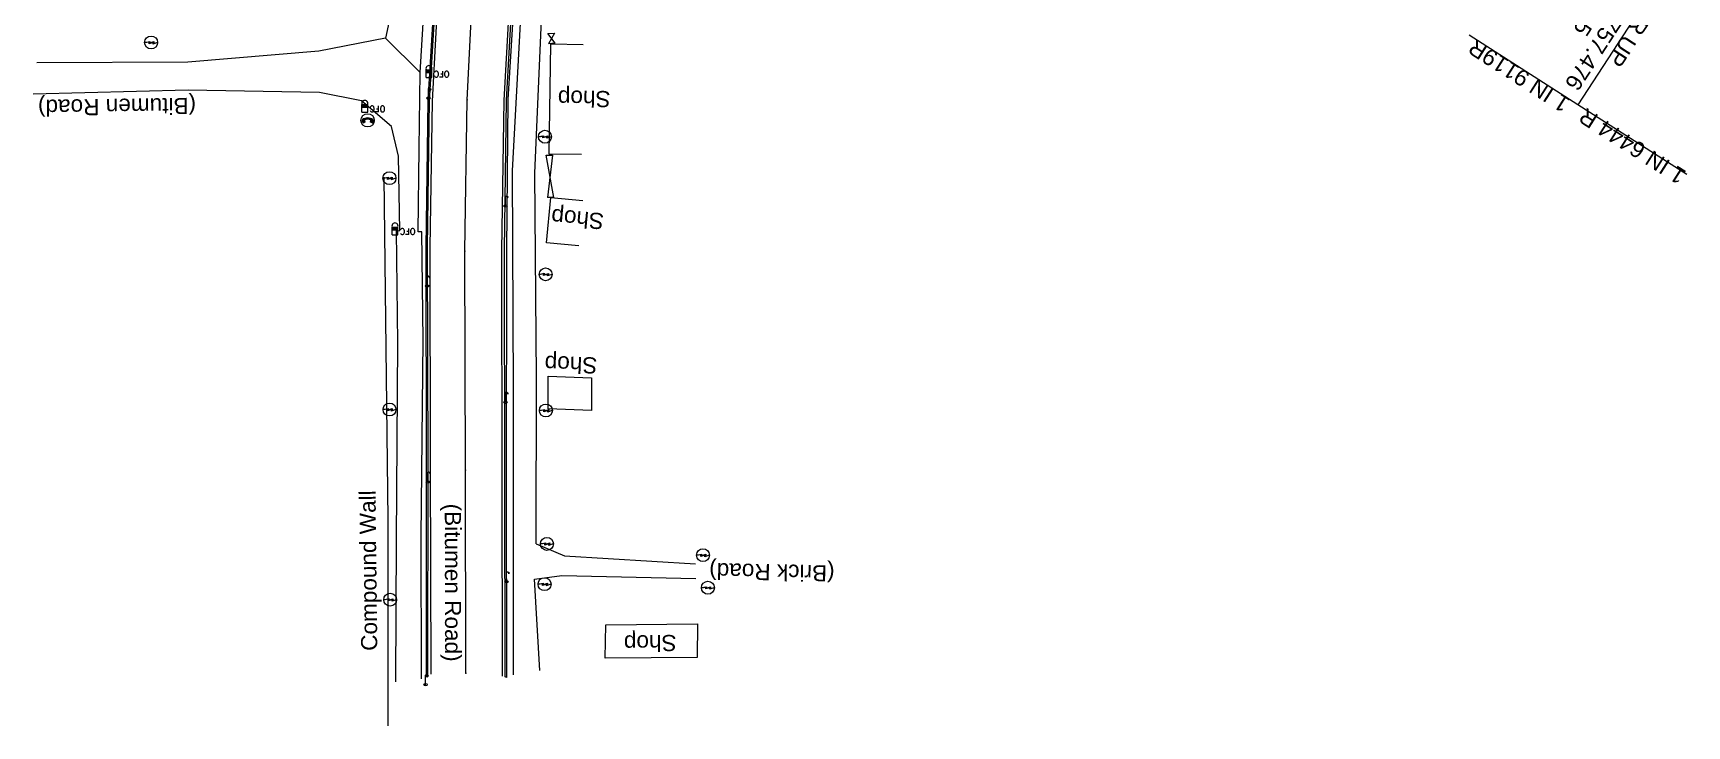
# Model space of a CAD drawing. Header units: metres. Extents: x 628572 to 650094, y 3375792 to 3391117.
# Drawn here: x 633409.2 to 633665, y 3387741 to 3387848.3 of the extents above; entities that cross this region are included whole.
import ezdxf

# ---------------------------------------------------------------- set-up
doc = ezdxf.new("R2010")
doc.units = ezdxf.units.M
doc.header["$MEASUREMENT"] = 0
for name, color, linetype, lineweight in [('Bridge Parapet', 7, 'Continuous', 0), ('Cart Track', 34, 'Continuous', 0), ('Commercial Building Pucca', 251, 'Continuous', 0), ('Compound Wall', 251, 'Continuous', 0), ('Electric Pole', 251, 'Continuous', 0), ('Gate', 251, 'Continuous', 0), ('Lamp_Post', 7, 'Continuous', 0), ('Ofc Pillar', 7, 'Continuous', 0), ('Subroad Centre', 34, 'Continuous', 0), ('Subroad Edge', 34, 'Continuous', 0), ('Telephone_Pole', 8, 'Continuous', 0), ('Text', 251, 'Continuous', 0)]:
    doc.layers.add(name, color=color, linetype=linetype, lineweight=lineweight)
doc.layers.add('cut conn grades up', color=192, linetype='Continuous')
doc.styles.add('notes', font='romans.shx', dxfattribs={"height": 2})
doc.styles.get("Standard").update_dxf_attribs({"font": 'arial.ttf'})
doc.styles.add('Style-Arial', font='arial.ttf')
doc.styles.add('Text', font='arial.ttf', dxfattribs={"height": 2})

# ---------------------------------------------------------------- blocks, each defined once
blk = doc.blocks.new('GT')
at = {"layer": 'Gate'}
for p, q in [((-0.5, -0.5), (-0.5, 0.5)), ((-0.5, 0.5), (0.5, -0.5)), ((0.5, 0.5), (0.5, -0.5))]:
    blk.add_line(p, q, dxfattribs=at)
at = {"layer": 'Gate', "flags": 128}
blk.add_lwpolyline([(0.5, 0.5), (-0.5, -0.5)], dxfattribs=at)
blk = doc.blocks.new('EP')
blk.add_hatch(color=8).paths.add_polyline_path([(0.31, -0.24), (0.31, 0), (-0.31, -0.19), (-0.31, 0.07), (-0.93, -0.01), (-0.21, 0.16), (-0.21, -0.05), (0.43, 0.15), (0.41, -0.1), (0.94, -0.01)])
at = {"color": 8}
for p, q in [((-0.93, -0.01), (-0.21, 0.16)), ((-0.31, 0.07), (-0.93, -0.01)), ((-0.31, -0.19), (-0.31, 0.07)), ((0.31, 0), (-0.31, -0.19)), ((-0.21, 0.16), (-0.21, -0.05)), ((-0.21, -0.05), (0.43, 0.15)), ((0.31, -0.24), (0.31, 0)), ((0.43, 0.15), (0.41, -0.1)), ((0.94, -0.01), (0.31, -0.24)), ((0.41, -0.1), (0.94, -0.01))]:
    blk.add_line(p, q, dxfattribs=at)
blk.add_circle((0, 0), 1, dxfattribs=at)
blk = doc.blocks.new('LP')
at = {"flags": 128}
for points in [[(0, 0), (0, 1.5)], [(0.25, 1.35), (0.44, 1.35)]]:
    blk.add_lwpolyline(points, dxfattribs=at)
for centre, radius, start, end in [((0.07, 0.99), 0.519, 57.6425, 97.3165), ((0.34, 1.33), 0.094, 11.7012, 168.0476)]:
    blk.add_arc(centre, radius, start, end)
at = {"extrusion": (0, 0, -1)}
blk.add_ellipse((0, 0.01), major_axis=(0.308, 0), ratio=0.400495, dxfattribs=at)
blk.add_ellipse((0.35, 1.36), major_axis=(0.0017, 0.0438), ratio=0.461056, start_param=1.74022, end_param=4.575836)
blk = doc.blocks.new('OFC')
at = {"ltscale": 5}
for p, q in [((-0.46, 0), (-0.46, 1.23)), ((-0.46, 0), (0.46, 0)), ((0.46, 0), (0.46, 1.23))]:
    blk.add_line(p, q, dxfattribs=at)
at = {"extrusion": (-1, -8.21066e-11, 0), "elevation": 0.34, "flags": 128}
blk.add_lwpolyline([(-1.13, 1.23), (-1.13, 0), (-0.77, 0), (-0.77, 1.23), (-1.13, 1.23)], close=True, dxfattribs=at)
at = {"extrusion": (-2.00765e-10, 1, 0), "elevation": 1.13, "flags": 128}
blk.add_lwpolyline([(-0.38, 1.23), (-0.38, 0), (0.34, 0), (0.34, 1.23), (-0.38, 1.23)], close=True, dxfattribs=at)
at = {"flags": 128}
blk.add_lwpolyline([(0.38, 1.13), (0.38, 0.77), (-0.34, 0.77), (-0.34, 1.13), (0.38, 1.13)], close=True, dxfattribs=at)
at = {"elevation": 1.23, "flags": 128}
blk.add_lwpolyline([(0.38, 0.77), (0.38, 1.13), (-0.34, 1.13), (-0.34, 0.77), (0.38, 0.77)], close=True, dxfattribs=at)
at = {"extrusion": (-8.0306e-11, -1, 0), "elevation": -0.77, "flags": 128}
blk.add_lwpolyline([(-0.34, 1.23), (-0.34, 0), (0.38, 0), (0.38, 1.23), (-0.34, 1.23)], close=True, dxfattribs=at)
at = {"extrusion": (1, -3.28427e-10, 0), "elevation": 0.38, "flags": 128}
blk.add_lwpolyline([(0.77, 1.23), (0.77, 0), (1.13, 0), (1.13, 1.23), (0.77, 1.23)], close=True, dxfattribs=at)
at = {"ltscale": 5}
blk.add_arc((0, 1.36), 0.48, 343.8979, 196.1021, dxfattribs=at)
at = {"ltscale": 5, "style": 'notes'}
blk.add_text('OFC', height=0.246, rotation=0, dxfattribs=at).set_placement((-0.33, 0.84))
at = {"style": 'notes'}
blk.add_text('OFC', height=0.937, rotation=180, dxfattribs=at).set_placement((3.18, 0.99, -359.18))
blk = doc.blocks.new('TP')
at = {"layer": 'Telephone_Pole'}
blk.add_hatch(color=8, dxfattribs=at).paths.add_polyline_path([(0.49, 0.08, -0.516403), (0.5, 0.04, 0.157799), (0.42, -0.19, 0.257253), (0.43, -0.21), (0.7, -0.4, 0.297943), (0.73, -0.4, 0.213635), (0.94, -0.09, 0.292624), (0.86, 0.1, 0.314672), (-0.86, 0.1, 0.297888), (-0.94, -0.1, 0.205841), (-0.73, -0.4, 0.297943), (-0.7, -0.4), (-0.43, -0.21, 0.257253), (-0.42, -0.19, 0.155164), (-0.5, 0.04, -0.510878), (-0.49, 0.08, -0.167449)])
at = {"layer": 'Telephone_Pole', "color": 8}
for p, q in [((-0.7, -0.4), (-0.43, -0.21)), ((0.7, -0.4), (0.43, -0.21))]:
    blk.add_line(p, q, dxfattribs=at)
blk.add_circle((0, 0), 1.03, dxfattribs=at)
for centre, radius, start, end in [((0.01, -1.13), 1.5, 55.3659, 125.2353), ((-0.48, 0.05), 0.0243, 109.2181, 217.464), ((-0.82, -0.21), 0.402, 2.1844, 37.464), ((0.01, -1.34), 1.5, 71.1943, 109.2181), ((0.82, -0.21), 0.402, 141.9464, 177.8156), ((0.48, 0.06), 0.0243, 321.9464, 71.1943), ((0.75, -0.06), 0.194, 350.1231, 55.3659), ((-0.44, -0.19), 0.0258, 304.4776, 2.1844), ((0.44, -0.19), 0.0258, 177.8156, 235.5224), ((0.72, -0.38), 0.0258, 235.5224, 301.8866), ((0.49, -0.01), 0.462, 301.8866, 350.1231)]:
    blk.add_arc(centre, radius, start, end, dxfattribs=at)
for p in [(-0.44, -0.22), (0.44, -0.22)]:
    blk.add_point(p, dxfattribs=at)

msp = doc.modelspace()

# ---------------------------------------------------------------- linework, layer by layer
at = {"layer": 'Bridge Parapet', "flags": 128}
for points in [[(633510.5455, 3388043.721), (633479.7156, 3387918.3144), (633474.7825, 3387889.2321), (633471.5762, 3387859.1145), (633470.2672, 3387837.8417), (633469.9649, 3387815.0777), (633470.0271, 3387781.2957), (633470.0424, 3387748.6727)], [(633470.0424, 3387748.6727), (633470.2984, 3387748.6437), (633470.3051, 3387781.3347), (633470.2459, 3387815.1267), (633470.5221, 3387837.7887), (633471.8002, 3387859.1115), (633475.0455, 3387889.25), (633479.9686, 3387918.2473), (633494.008, 3387977.0023), (633510.7045, 3388043.7049)], [(633482.2174, 3387748.643), (633482.1688, 3387779.012), (633482.1369, 3387814.719), (633482.4642, 3387837.892), (633483.587, 3387858.0918), (633486.9363, 3387888.1203), (633491.6283, 3387916.0007), (633505.8457, 3387975.0586), (633521.3285, 3388036.7084)], [(633521.5215, 3388036.6074), (633506.0577, 3387975.0676), (633491.8333, 3387915.9936), (633483.906, 3387858.1278), (633482.6542, 3387837.9969), (633482.4189, 3387814.726), (633482.4088, 3387779.14), (633482.4524, 3387748.533), (633482.2174, 3387748.643)]]:
    msp.add_lwpolyline(points, dxfattribs=at)
at = {"layer": 'Cart Track', "flags": 128}
for points in [[(633474.3905, 3388008.4151), (633497.0063, 3388007.5389), (633495.5893, 3388000.5861), (633487.4268, 3387968.8313), (633479.3262, 3387936.6584), (633469.8772, 3387894.2918), (633465.6909, 3387863.8723), (633465.966, 3387857.8223), (633463.7205, 3387847.4906)], [(633469.1118, 3387842.1719), (633470.0279, 3387857.4467), (633474.8041, 3387893.4811), (633483.7062, 3387936.6388), (633491.2538, 3387968.3517), (633499.6432, 3387999.5455)]]:
    msp.add_lwpolyline(points, dxfattribs=at)
at = {"layer": 'Commercial Building Pucca', "flags": 128}
for points in [[(633494.0473, 3387829.4782), (633489.048, 3387829.558), (633489.3204, 3387846.616), (633494.3198, 3387846.5361)], [(633493.6128, 3387815.3483), (633488.635, 3387815.8191), (633489.298, 3387822.83), (633494.2758, 3387822.3593)]]:
    msp.add_lwpolyline(points, dxfattribs=at)
for points in [[(633495.5953, 3387789.8751), (633488.8764, 3387790.13), (633488.8641, 3387795.16), (633495.5895, 3387794.9048), (633495.5953, 3387789.8751)], [(633497.7248, 3387751.5068), (633497.8166, 3387756.6868), (633512.0086, 3387756.8277), (633511.9165, 3387751.6247), (633497.7248, 3387751.5068)]]:
    msp.add_lwpolyline(points, close=True, dxfattribs=at)
at = {"layer": 'Compound Wall', "flags": 128}
msp.add_lwpolyline([(633464.1484, 3387741.0236), (633464.1329, 3387772.9686), (633463.5225, 3387825.9847)], dxfattribs=at)
at = {"layer": 'cut conn grades up', "linetype": 'Continuous', "lineweight": 0}
msp.add_line((633663.3706, 3387860.5565), (633648.1699, 3387837.1485), dxfattribs=at)
msp.add_lwpolyline([(633665.0291, 3387826.3891), (633648.1699, 3387837.1485), (633631.3356, 3387847.947)], dxfattribs=at)
at = {"layer": 'Subroad Centre', "flags": 128}
msp.add_lwpolyline([(633476.1565, 3387749.1689), (633476.083, 3387780.5949), (633475.9878, 3387814.5129), (633476.3502, 3387837.9568), (633477.4061, 3387858.5637), (633480.6304, 3387888.9022), (633485.8945, 3387917.3765), (633499.9989, 3387976.7085), (633515.6287, 3388038.3672), (633528.0838, 3388088.0955), (633539.8296, 3388135.5188), (633551.9994, 3388183.6341), (633563.711, 3388229.7144), (633576.4832, 3388280.1886), (633588.0418, 3388326.2069), (633593.685, 3388348.5931)], dxfattribs=at)
at = {"layer": 'Subroad Centre'}
for p in [(633476.3502, 3387837.957), (633475.9878, 3387814.513), (633476.083, 3387780.595), (633476.1565, 3387749.169)]:
    msp.add_point(p, dxfattribs=at)
at = {"layer": 'Subroad Edge', "flags": 128}
for points in [[(633470.7695, 3387749.0436), (633470.7051, 3387781.3946), (633470.6459, 3387815.0926), (633470.9731, 3387837.7656), (633472.1232, 3387859.0534), (633475.4205, 3387889.188), (633480.3036, 3387918.2073), (633494.42, 3387976.9703), (633510.1499, 3388039.619), (633512.6973, 3388042.4037), (633520.9849, 3388074.6135), (633520.0274, 3388078.4096), (633522.71, 3388089.2752), (633534.4127, 3388136.0066), (633546.7466, 3388184.8798), (633558.7414, 3388232.5321), (633570.9893, 3388281.0593), (633582.6629, 3388327.2987), (633587.2932, 3388350.503)], [(633481.8145, 3387748.7111), (633481.7738, 3387779.0201), (633481.7468, 3387814.6381), (633482.0912, 3387837.889), (633483.2251, 3387858.2489), (633486.4493, 3387888.0584), (633491.2293, 3387916.1287), (633505.3767, 3387975.0817), (633520.2712, 3388034.2746), (633519.3737, 3388038.0057), (633527.5173, 3388070.3545), (633530.0247, 3388073.0422), (633533.6167, 3388087.2027), (633545.2553, 3388133.62), (633557.6023, 3388182.7563), (633569.1058, 3388228.3266), (633582.2972, 3388280.4427), (633593.4095, 3388324.6212), (633600.1237, 3388346.5592)], [(633483.5428, 3387793.1788), (633483.3826, 3387826.9328), (633485.0841, 3387858.4536), (633485.5381, 3387858.4285), (633486.2852, 3387872.9034), (633488.7761, 3387900.5901), (633496.9191, 3387942.6209), (633505.3746, 3387974.5597), (633513.8737, 3388003.2815), (633518.3823, 3388021.3028), (633518.4545, 3388029.4588)], [(633487.0324, 3387769.2173), (633487.076, 3387794.9453), (633486.8416, 3387826.5923), (633488.0406, 3387855.1292), (633488.579, 3387857.5301), (633488.7831, 3387858.8561), (633489.1224, 3387860.386), (633489.4579, 3387864.085), (633490.1462, 3387873.2049), (633492.125, 3387900.1016), (633500.9879, 3387941.5973), (633509.5645, 3387973.6771), (633517.3327, 3388002.728), (633522.4332, 3388020.4613), (633522.8327, 3388030.9742)], [(633469.2904, 3387748.3138), (633469.2555, 3387770.3108), (633469.5359, 3387800.7488), (633469.3363, 3387817.4928), (633468.7993, 3387817.5149), (633468.9151, 3387830.4319), (633469.1118, 3387842.1719), (633463.7205, 3387847.4906), (633453.3942, 3387845.4601), (633433.167, 3387843.777), (633409.795, 3387843.6653)], [(633465.3513, 3387747.8504), (633465.4475, 3387769.8204), (633465.6218, 3387800.3284), (633465.4143, 3387817.6504), (633465.9273, 3387817.7043), (633465.7459, 3387829.2413), (633464.6786, 3387833.8425), (633459.9981, 3387837.7992), (633453.5393, 3387839.0731), (633433.1834, 3387839.432), (633409.2153, 3387838.8324)], [(633483.5175, 3387748.9148), (633483.5428, 3387793.1788)], [(633487.0324, 3387769.2173), (633491.4141, 3387767.3377), (633511.6619, 3387766.1408)], [(633486.7596, 3387763.7573), (633491.0247, 3387764.2997), (633511.7396, 3387763.8738)], [(633487.5876, 3387749.5912), (633486.7596, 3387763.7573)]]:
    msp.add_lwpolyline(points, dxfattribs=at)

# ---------------------------------------------------------------- block references
at = {"layer": 'Electric Pole'}
for p in [(633427.4714, 3387846.8268), (633488.3884, 3387832.2311), (633464.3354, 3387825.8235), (633488.4953, 3387810.9341), (633464.3443, 3387790.0065), (633488.5373, 3387789.8601), (633488.6944, 3387769.2081), (633512.8341, 3387767.4596), (633488.3315, 3387762.9691), (633513.5934, 3387762.4215), (633464.4471, 3387760.5695)]:
    msp.add_blockref('EP', p, dxfattribs=at)
at = {"layer": 'Gate'}
for p, xscale, zscale, rotation in [((633489.4025, 3387847.457), 1.591021055324253, 1.261356831084789, 273.9918337747125), ((633489.1675, 3387826.102), 6.549162999718583, 2.559133251653499, 271.9918337747101)]:
    msp.add_blockref('GT', p, dxfattribs=dict(at, xscale=xscale, zscale=zscale, rotation=rotation))
at = {"layer": 'Lamp_Post'}
for p in [(633470.3722, 3387838.1897), (633482.2838, 3387821.506), (633470.1561, 3387809.1327), (633482.2935, 3387791.121), (633470.2667, 3387778.7907), (633482.4565, 3387763.335), (633469.9343, 3387747.4077)]:
    msp.add_blockref('LP', p, dxfattribs=at)
at = {"layer": 'Ofc Pillar'}
for p in [(633470.4547, 3387841.4107), (633460.5279, 3387836.0181), (633465.1952, 3387817.0414)]:
    msp.add_blockref('OFC', p, dxfattribs=at)
at = {"layer": 'Telephone_Pole'}
msp.add_blockref('TP', (633460.9647, 3387834.774), dxfattribs=at)

# ---------------------------------------------------------------- texts
at = {"layer": 'cut conn grades up', "linetype": 'Continuous', "lineweight": 0, "insert": (633660.9375, 3387861.1428), "char_height": 2.5, "width": 28.653238, "attachment_point": 4, "rotation": 237.001003, "line_spacing_factor": 0.84, "style": 'Style-Arial'}
msp.add_mtext('PRO. IR UP \\PCH: 313757.476\\PFL:266.115', dxfattribs=at)
at = {"layer": 'cut conn grades up', "linetype": 'Continuous', "lineweight": 0, "char_height": 2.5, "line_spacing_factor": 0.72, "style": 'Style-Arial'}
for s, insert, attachment_point, rotation in [('1 IN 9119R', (633647.1721, 3387837.9588), 7, 147.321441), ('1 IN 6444 R', (633649.4026, 3387836.8578), 9, 147.454481)]:
    msp.add_mtext(s, dxfattribs=dict(at, insert=insert, attachment_point=attachment_point, rotation=rotation))
at = {"layer": 'Subroad Centre', "style": 'Text'}
msp.add_text('(Bitumen Road)', height=2.5, rotation=270.114037, dxfattribs=at).set_placement((633472.8978, 3387775.4356))
at = {"layer": 'Subroad Edge', "style": 'Text'}
for s, rotation, p in [('(Bitumen Road)', 180.76215, (633434.4087, 3387838.2776)), ('(Brick Road)', 178.822017, (633533.2185, 3387765.8636))]:
    msp.add_text(s, height=2.5, rotation=rotation, dxfattribs=at).set_placement(p)
at = {"layer": 'Text'}
for s, rotation, p in [('Shop', 179.085012, (633498.5591, 3387839.3002)), ('Shop', 174.597784, (633497.6141, 3387820.3453)), ('Shop', 177.826898, (633496.5416, 3387798.0525)), ('Compound Wall', 90.659692, (633462.4655, 3387752.6633)), ('Shop', 180.569132, (633508.7463, 3387755.1248))]:
    msp.add_text(s, height=2.5, rotation=rotation, dxfattribs=at).set_placement(p)

doc.saveas('drawing.dxf')
